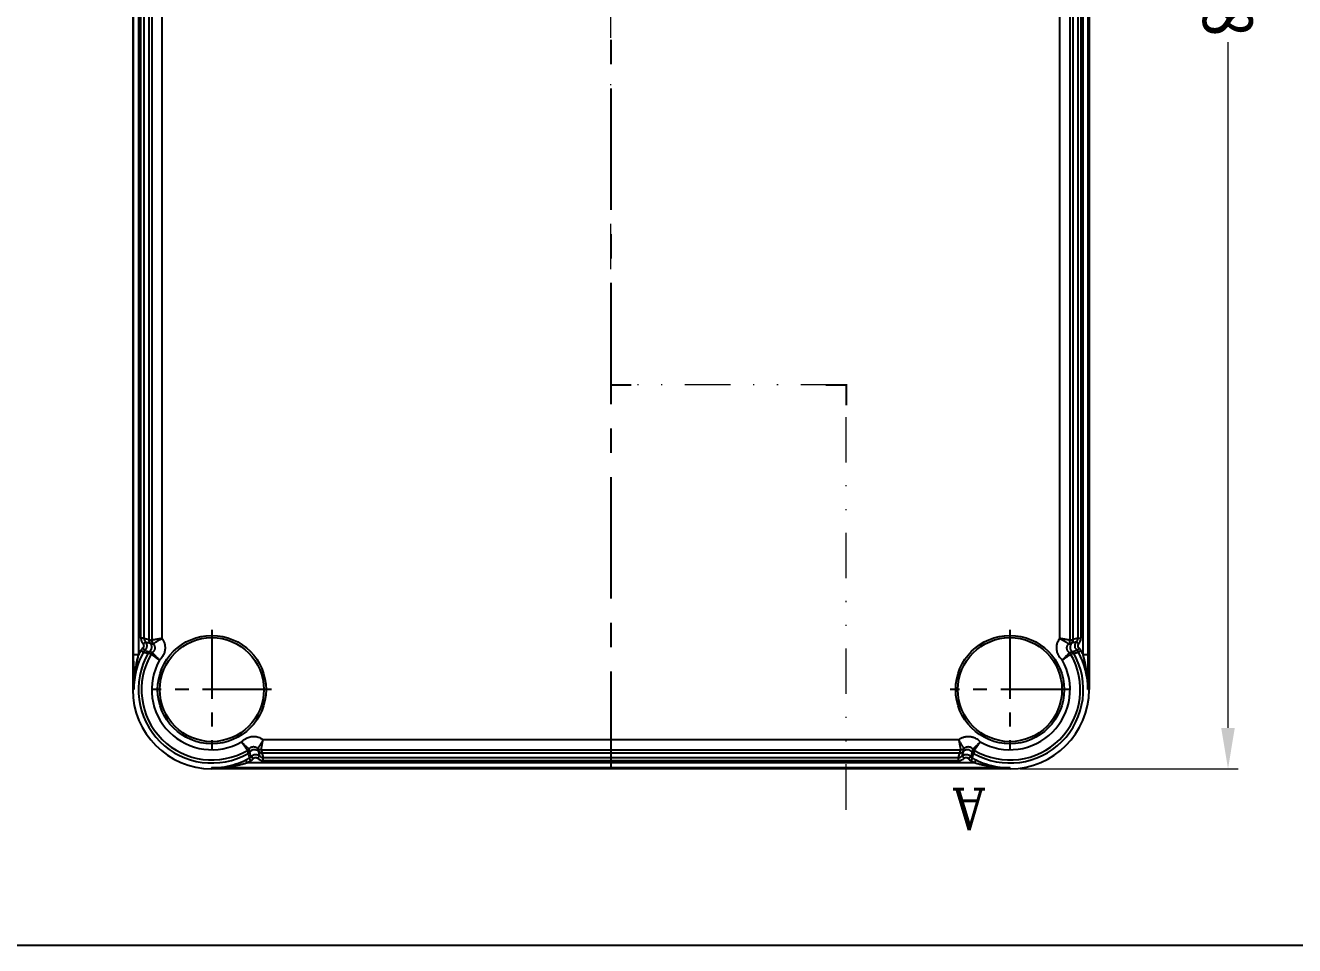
# Model space of a CAD drawing. Header units: millimetres. Extents: x 832 to 1628, y -1651 to -1095.
# Drawn here: x 1350.9 to 1474.9, y -1651.1 to -1561.1 of the extents above; entities that cross this region are included whole.
import ezdxf
from ezdxf.enums import TextEntityAlignment as Align

# ---------------------------------------------------------------- set-up
doc = ezdxf.new("R2010")
doc.units = ezdxf.units.MM
doc.linetypes.add('CENTER', pattern=[50.8, 31.75, -6.35, 6.35, -6.35])
doc.linetypes.add('DIVIDE', pattern=[31.75, 12.7, -6.35, 0, -6.35, 0, -6.35])
doc.layers.add('dim', color=3, linetype='Continuous', lineweight=9)
doc.layers.add('hatch', color=56, linetype='Continuous', lineweight=9)
doc.styles.add('FFS', font='simfang0.ttf', dxfattribs={"width": 0.9})
doc.styles.add('ROMANC', font='romanc.shx')
doc.dimstyles.new('YanXiu', dxfattribs={"dimtxt": 2.5, "dimasz": 2.2, "dimexe": 1, "dimexo": 0.6, "dimgap": 0.66, "dimtad": 0, "dimzin": 1, "dimdsep": 46, "dimtxsty": 'FFS', "dimcen": 0, "dimclrd": 256, "dimclre": 131, "dimclrt": 42, "dimazin": 0, "dimtfac": 1, "dimtofl": 0, "dimtmove": 0, "dimatfit": 3, "dimfxl": 1, "dimlwd": 5, "dimlwe": 5, "dimarcsym": 0})

# ---------------------------------------------------------------- blocks, each defined once
blk = doc.blocks.new('*D44')
at = {"layer": 'Defpoints', "color": 0}
for p in [(-217.36, 260.91), (-238.66, 99.43), (-217.36, 99.43)]:
    blk.add_point(p, dxfattribs=at)
at = {"layer": 'dim', "color": 131, "lineweight": 5}
for p, q in [((-218.36, 260.91), (-239.66, 260.91)), ((-218.36, 99.43), (-239.66, 99.43))]:
    blk.add_line(p, q, dxfattribs=at)
at = {"layer": 'dim', "lineweight": 5}
for p, q in [((-238.66, 256.91), (-238.66, 189.9)), ((-238.66, 103.43), (-238.66, 170.44))]:
    blk.add_line(p, q, dxfattribs=at)
at = {"layer": 'dim'}
for points in [[(-239.32, 256.91), (-237.99, 256.91), (-238.66, 260.91)], [(-239.32, 103.43), (-237.99, 103.43), (-238.66, 99.43)]]:
    blk.add_solid(points, dxfattribs=at)
at = {"layer": 'dim', "color": 42, "insert": (-238.66, 180.17), "char_height": 5, "attachment_point": 5, "rotation": 90, "style": 'FFS'}
blk.add_mtext('161.48', dxfattribs=at)
blk = doc.blocks.new('u35')
at = {"color": 7}
for p, q in [((-217.363, 260.91), (-217.363, 260.813)), ((-217.363, 260.91), (-139.327, 260.91)), ((-217.363, 260.813), (-139.346, 260.813)), ((-213.903, 260.314), (-214.033, 260.043)), ((-213.903, 260.314), (-142.787, 260.314)), ((-213.87, 259.104), (-213.818, 259.315)), ((-213.818, 259.315), (-213.795, 259.404)), ((-213.723, 258.973), (-213.645, 259.272)), ((-213.533, 260.123), (-213.678, 259.86)), ((-213.64, 259.27), (-213.582, 259.493)), ((-213.582, 259.493), (-213.521, 259.726)), ((-213.284, 259.909), (-213.522, 259.726)), ((-212.881, 259.879), (-212.674, 259.662)), ((-212.674, 259.662), (-212.793, 259.208)), ((-144.241, 259.344), (-212.45, 259.344)), ((-212.33, 259.8), (-212.448, 259.344)), ((-212.33, 260.1), (-212.33, 259.8)), ((-144.361, 260.1), (-212.33, 260.1)), ((-144.361, 259.8), (-212.33, 259.8)), ((-144.361, 260.1), (-144.361, 259.8)), ((-144.243, 259.344), (-144.361, 259.8)), ((-143.809, 259.879), (-144.016, 259.662)), ((-143.898, 259.208), (-144.016, 259.662)), ((-143.407, 259.909), (-143.169, 259.726)), ((-143.169, 259.726), (-143.051, 259.27)), ((-143.157, 260.123), (-143.013, 259.86)), ((-142.968, 258.973), (-143.046, 259.272)), ((-142.873, 259.315), (-142.895, 259.404)), ((-142.821, 259.104), (-142.873, 259.315)), ((-142.787, 260.314), (-142.657, 260.043)), ((-144.167, 259.047), (-212.524, 259.047)), ((-144.348, 258.047), (-212.344, 258.047)), ((-225.084, 107.171), (-225.084, 253.171)), ((-225.084, 253.171), (-224.974, 253.171)), ((-131.717, 253.172), (-131.607, 253.171)), ((-131.607, 107.171), (-131.607, 253.171)), ((-224.987, 249.729), (-224.987, 183.614)), ((-224.487, 249.729), (-224.987, 249.729)), ((-224.487, 249.729), (-224.487, 183.614)), ((-224.034, 249.504), (-224.297, 249.36)), ((-223.9, 249.348), (-224.083, 249.11)), ((-223.9, 249.348), (-223.444, 249.466)), ((-223.488, 249.644), (-223.578, 249.622)), ((-223.278, 249.696), (-223.488, 249.644)), ((-223.147, 249.549), (-223.446, 249.471)), ((-133.543, 249.549), (-133.245, 249.471)), ((-133.413, 249.696), (-133.202, 249.644)), ((-132.79, 249.348), (-133.246, 249.466)), ((-133.202, 249.644), (-133.113, 249.622)), ((-132.79, 249.348), (-132.608, 249.11)), ((-132.657, 249.504), (-132.394, 249.36)), ((-132.203, 249.729), (-132.203, 183.614)), ((-131.703, 249.729), (-132.203, 249.729)), ((-131.703, 249.729), (-131.703, 183.614)), ((-224.274, 185.187), (-224.274, 248.156)), ((-223.974, 248.156), (-224.274, 248.156)), ((-223.836, 248.501), (-224.053, 248.708)), ((-223.974, 248.156), (-223.518, 248.274)), ((-223.974, 185.187), (-223.974, 248.156)), ((-223.836, 248.501), (-223.382, 248.619)), ((-223.518, 248.276), (-223.518, 185.066)), ((-223.221, 248.35), (-223.221, 184.989)), ((-222.221, 248.17), (-222.221, 185.167)), ((-134.47, 185.168), (-134.47, 248.17)), ((-133.47, 184.989), (-133.47, 248.35)), ((-132.855, 248.501), (-133.309, 248.619)), ((-133.173, 185.066), (-133.173, 248.276)), ((-132.717, 248.156), (-133.173, 248.274)), ((-132.855, 248.501), (-132.638, 248.708)), ((-132.717, 248.156), (-132.717, 185.187)), ((-132.717, 248.156), (-132.417, 248.156)), ((-132.417, 248.156), (-132.417, 185.187))]:
    blk.add_line(p, q, dxfattribs=at)
at = {"color": 1, "linetype": 'CENTER', "ltscale": 0.373905}
blk.add_line((-178.345, 99.433), (-178.345, 260.91), dxfattribs=at)
at = {"color": 1, "linetype": 'CENTER', "ltscale": 0.212}
for p, q in [((-217.345, 247.341), (-217.345, 259.001)), ((-139.345, 247.341), (-139.345, 259.001)), ((-223.175, 253.171), (-211.515, 253.171)), ((-145.175, 253.171), (-133.515, 253.171))]:
    blk.add_line(p, q, dxfattribs=at)
at = {"color": 7}
for centre, radius in [((-217.345, 253.171), 5.3), ((-217.345, 253.171), 5.086), ((-139.345, 253.171), 5.3), ((-139.345, 253.171), 5.086)]:
    blk.add_circle(centre, radius, dxfattribs=at)
for centre, radius, start, end in [((-217.345, 253.171), 7.738, 90.13232, 180), ((-139.345, 253.171), 7.738, 0, 89.86768), ((-217.345, 253.171), 7.173, 60.33507, 209.66493), ((-217.345, 253.171), 6.876, 59.63406, 210.36594), ((-217.345, 253.171), 7.628, 61.26192, 64.26849), ((-217.345, 253.171), 7.928, 61.2621, 64.26849), ((-214.043, 258.97), 0.5, 37.18808, 60.33489), ((-177.342, 250.866), 37.432, 166.58706, 166.82121), ((-214.037, 258.965), 0.501, 51.95172, 60.26319), ((-173.575, 249.966), 41.305, 166.1412, 166.58559), ((-214.035, 258.967), 0.499, 45.58395, 51.95535), ((-214.037, 258.965), 0.501, 37.55371, 45.5895), ((-213.918, 259.422), 0.5, 37.50222, 61.25605), ((-213.919, 259.421), 0.801, 37.54096, 61.24578), ((-212.329, 259.299), 0.801, 90.01867, 133.60649), ((-212.45, 258.844), 0.5, 90.00075, 133.73098), ((-212.329, 259.3), 0.5, 90.0137, 133.62712), ((-165.285, 247.481), 48.634, 165.88193, 166.24249), ((-144.361, 259.299), 0.801, 46.39334, 89.98149), ((-144.361, 259.3), 0.5, 46.36487, 89.98618), ((-191.404, 247.482), 48.632, 13.7575, 14.11808), ((-144.241, 258.844), 0.5, 46.26983, 89.99844), ((-142.772, 259.421), 0.801, 118.75424, 142.45903), ((-142.773, 259.422), 0.5, 118.74395, 142.49616), ((-139.345, 253.171), 7.928, 115.73151, 118.7379), ((-142.654, 258.965), 0.501, 134.19619, 142.44615), ((-142.648, 258.97), 0.5, 119.66531, 142.81172), ((-139.345, 253.171), 7.628, 115.73151, 118.73808), ((-181.755, 250.296), 39.905, 13.18711, 13.86672), ((-142.655, 258.967), 0.499, 128.04449, 134.201), ((-142.654, 258.965), 0.501, 119.73681, 128.04823), ((-139.345, 253.171), 7.173, 330.33507, 119.66493), ((-139.345, 253.171), 6.876, 329.63406, 120.36594), ((-217.345, 253.171), 5.876, 60.48471, 209.53854), ((-214.122, 258.672), 0.5, 37.00541, 59.64768), ((-152.787, 243.932), 61.921, 165.72018, 166.00482), ((-212.524, 258.547), 0.5, 89.98431, 133.94258), ((-144.167, 258.547), 0.5, 46.05425, 90.01761), ((-204.814, 243.701), 62.861, 13.99836, 14.27875), ((-142.568, 258.672), 0.5, 120.35275, 142.99073), ((-139.345, 253.171), 5.876, 330.47861, 119.55803), ((-217.345, 253.171), 7.628, 180, 208.7379), ((-139.345, 253.171), 7.628, 331.2621, 0.00036), ((-217.345, 253.171), 7.928, 205.73117, 208.7379), ((-223.596, 249.744), 0.8, 208.73829, 232.47497), ((-214.349, 210.25), 40.431, 103.18896, 103.85973), ((-223.596, 249.744), 0.5, 208.74096, 232.48508), ((-223.143, 249.869), 0.5, 209.66531, 232.81172), ((-223.139, 249.863), 0.501, 209.73681, 218.04823), ((-223.141, 249.862), 0.499, 218.04449, 224.201), ((-223.139, 249.863), 0.501, 224.19618, 232.44615), ((-222.846, 249.948), 0.5, 210.35276, 232.99339), ((-133.844, 249.948), 0.5, 307.0073, 329.64769), ((-133.551, 249.863), 0.501, 307.55371, 315.58951), ((-133.547, 249.869), 0.5, 307.18808, 330.33489), ((-133.55, 249.862), 0.499, 315.58396, 321.95535), ((-133.551, 249.863), 0.501, 321.95173, 330.26319), ((-142.342, 210.25), 40.431, 76.1403, 76.81108), ((-133.095, 249.744), 0.5, 307.51929, 331.25866), ((-133.095, 249.744), 0.8, 307.5253, 331.26144), ((-139.345, 253.171), 7.928, 331.2621, 334.26883), ((-223.474, 248.156), 0.8, 136.37592, 179.99851), ((-223.474, 248.156), 0.5, 136.36889, 179.99468), ((-223.018, 248.276), 0.5, 136.26983, 179.99844), ((-211.655, 201.111), 48.634, 103.75751, 104.11807), ((-207.922, 187.886), 62.672, 103.99773, 104.27896), ((-222.721, 248.35), 0.5, 136.0545, 180.01761), ((-148.585, 188.614), 61.921, 75.72018, 76.00482), ((-133.97, 248.35), 0.5, 359.98431, 43.94258), ((-145.036, 201.111), 48.634, 75.88193, 76.24249), ((-133.673, 248.276), 0.5, 0.00075, 43.73098), ((-133.217, 248.156), 0.5, 0.00579, 43.63064), ((-133.217, 248.156), 0.8, 0.00171, 43.62377)]:
    blk.add_arc(centre, radius, start, end, dxfattribs=at)
for points, start_tangent, end_tangent in [([(-214.033, 260.043), (-214.986, 260.428), (-216.09, 260.703), (-217.363, 260.814)], (-0.9008492, 0.4341321), (-0.9999896, 0.0045605)), ([(-213.903, 260.314), (-214.206, 260.4), (-214.539, 260.485), (-214.906, 260.566), (-215.309, 260.641), (-215.75, 260.707), (-216.234, 260.761), (-216.765, 260.798), (-217.345, 260.813)], (-0.9575059, 0.2884137), (-0.9999941, 0.0034344)), ([(-139.345, 260.813), (-139.926, 260.798), (-140.456, 260.761), (-140.941, 260.707), (-141.382, 260.641), (-141.784, 260.566), (-142.15, 260.485), (-142.484, 260.4), (-142.787, 260.314)], (-0.9999941, -0.0034356), (-0.9575063, -0.2884124)), ([(-139.346, 260.813), (-140.601, 260.703), (-141.705, 260.428), (-142.657, 260.043)], (-0.9999835, -0.0057436), (-0.9008491, -0.4341323)), ([(-139.346, 260.813), (-139.328, 260.818), (-139.328, 260.833), (-139.328, 260.847), (-139.328, 260.864), (-139.327, 260.884), (-139.327, 260.896), (-139.327, 260.91)], (0, 1), (0.0011547, 0.9999993)), ([(-213.645, 259.272), (-213.467, 259.118), (-213.236, 259.045), (-212.997, 259.079), (-212.796, 259.205)], (0.6044393, -0.7966512), (0.722614, 0.6912518)), ([(-213.64, 259.27), (-213.461, 259.117)], (0.6094102, -0.7928551), (0.8728044, -0.4880702)), ([(-212.674, 259.662), (-212.767, 259.59), (-212.86, 259.542), (-212.953, 259.513), (-213.042, 259.5), (-213.126, 259.503), (-213.198, 259.516), (-213.261, 259.535), (-213.314, 259.558), (-213.361, 259.584), (-213.404, 259.612), (-213.444, 259.644), (-213.483, 259.681), (-213.521, 259.726)], (-0.7240965, -0.6896987), (-0.6092889, 0.7929483)), ([(-212.881, 259.879), (-212.927, 259.843), (-212.974, 259.819), (-213.018, 259.805), (-213.058, 259.8), (-213.093, 259.801), (-213.126, 259.807), (-213.156, 259.816), (-213.182, 259.828), (-213.206, 259.84), (-213.227, 259.854), (-213.247, 259.87), (-213.266, 259.888), (-213.284, 259.909)], (-0.7238563, -0.6899507), (-0.6091384, 0.793064)), ([(-143.169, 259.726), (-143.26, 259.633), (-143.354, 259.569), (-143.448, 259.529), (-143.541, 259.506), (-143.629, 259.5), (-143.709, 259.507), (-143.778, 259.523), (-143.837, 259.544), (-143.888, 259.569), (-143.933, 259.596), (-143.975, 259.626), (-144.016, 259.662)], (-0.608875, -0.7932662), (-0.723971, 0.6898304)), ([(-143.895, 259.205), (-143.693, 259.079), (-143.454, 259.045), (-143.224, 259.118), (-143.046, 259.272)], (0.722614, -0.6912518), (0.6044393, 0.7966512)), ([(-143.407, 259.909), (-143.45, 259.865), (-143.497, 259.833), (-143.544, 259.813), (-143.587, 259.802), (-143.625, 259.8), (-143.66, 259.803), (-143.692, 259.81), (-143.72, 259.821), (-143.746, 259.833), (-143.768, 259.846), (-143.789, 259.862), (-143.809, 259.879)], (-0.609074, -0.7931134), (-0.7239065, 0.6898981)), ([(-143.229, 259.117), (-143.051, 259.27)], (0.8728043, 0.4880703), (0.60941, 0.7928553)), ([(-213.87, 259.104), (-213.888, 259.079), (-213.91, 259.049), (-213.941, 259.006), (-213.981, 258.952), (-214.028, 258.888), (-214.077, 258.82), (-214.128, 258.748), (-214.182, 258.672), (-214.24, 258.591), (-214.302, 258.501), (-214.372, 258.4), (-214.451, 258.285)], (-0.5924862, -0.8055806), (-0.5642082, -0.8256325)), ([(-214.451, 258.285), (-214.354, 258.385), (-214.267, 258.472), (-214.189, 258.549), (-214.117, 258.618), (-214.05, 258.682), (-213.985, 258.742), (-213.923, 258.799), (-213.865, 258.851), (-213.814, 258.896), (-213.774, 258.93), (-213.746, 258.954), (-213.723, 258.973)], (0.6937779, 0.720189), (0.7662116, 0.6425884)), ([(-212.344, 258.047), (-212.479, 257.958), (-212.609, 257.89), (-212.734, 257.838), (-212.859, 257.799), (-212.986, 257.769), (-213.116, 257.75), (-213.248, 257.743), (-213.379, 257.747), (-213.51, 257.762), (-213.643, 257.79), (-213.786, 257.833), (-213.941, 257.897), (-214.106, 257.989), (-214.279, 258.116), (-214.451, 258.284)], (-0.8080548, -0.5891073), (-0.6574242, 0.7535207)), ([(-212.871, 258.907), (-212.921, 258.864), (-212.971, 258.829), (-213.02, 258.802), (-213.065, 258.782), (-213.11, 258.767), (-213.155, 258.755), (-213.199, 258.747), (-213.244, 258.743), (-213.288, 258.743), (-213.332, 258.747), (-213.377, 258.754), (-213.426, 258.767), (-213.48, 258.786), (-213.538, 258.814), (-213.601, 258.854), (-213.663, 258.906), (-213.723, 258.973)], (-0.7196587, -0.694328), (-0.6014406, 0.7989175)), ([(-213.461, 259.117), (-213.236, 259.046), (-213.003, 259.077)], (0.8728044, -0.4880702), (0.9424165, 0.3344415)), ([(-212.871, 258.907), (-212.855, 258.887), (-212.836, 258.862), (-212.811, 258.828), (-212.779, 258.784), (-212.743, 258.731), (-212.702, 258.67), (-212.657, 258.602), (-212.609, 258.525), (-212.558, 258.441), (-212.507, 258.352), (-212.455, 258.26), (-212.402, 258.161), (-212.344, 258.047)], (0.6125821, -0.790407), (0.4515585, -0.8922415)), ([(-212.344, 258.049), (-212.364, 258.173), (-212.383, 258.283), (-212.401, 258.387), (-212.418, 258.489), (-212.436, 258.585), (-212.452, 258.674), (-212.467, 258.755), (-212.481, 258.828), (-212.493, 258.892), (-212.504, 258.946), (-212.512, 258.989), (-212.518, 259.02), (-212.524, 259.047)], (-0.1621405, 0.9867677), (-0.1980172, 0.9801985)), ([(-142.244, 258.282), (-142.454, 258.081), (-142.679, 257.933), (-142.897, 257.836), (-143.101, 257.777), (-143.293, 257.748), (-143.481, 257.744), (-143.675, 257.764), (-143.886, 257.814), (-144.112, 257.905), (-144.348, 258.047)], (-0.6574621, -0.7534876), (-0.8080805, 0.589072)), ([(-144.167, 259.047), (-144.173, 259.016), (-144.18, 258.979), (-144.191, 258.927), (-144.204, 258.859), (-144.219, 258.781), (-144.235, 258.697), (-144.251, 258.609), (-144.267, 258.516), (-144.285, 258.417), (-144.304, 258.308), (-144.324, 258.186), (-144.347, 258.047)], (-0.1974974, -0.9803034), (-0.1629484, -0.9866346)), ([(-144.347, 258.047), (-144.282, 258.173), (-144.223, 258.282), (-144.169, 258.378), (-144.118, 258.465), (-144.069, 258.546), (-144.021, 258.621), (-143.975, 258.692), (-143.93, 258.757), (-143.891, 258.812), (-143.86, 258.855), (-143.838, 258.884), (-143.82, 258.907)], (0.4517082, 0.8921657), (0.6124691, 0.7904946)), ([(-142.968, 258.973), (-143.042, 258.893), (-143.126, 258.83), (-143.209, 258.787), (-143.287, 258.761), (-143.357, 258.747), (-143.422, 258.743), (-143.488, 258.747), (-143.562, 258.761), (-143.644, 258.79), (-143.732, 258.837), (-143.82, 258.907)], (-0.6014699, -0.7988954), (-0.7196459, 0.6943412)), ([(-143.693, 259.079), (-143.455, 259.046), (-143.229, 259.117)], (0.9393134, -0.3430603), (0.8728043, 0.4880703)), ([(-142.968, 258.973), (-142.95, 258.958), (-142.908, 258.923), (-142.851, 258.874), (-142.786, 258.816), (-142.717, 258.753), (-142.646, 258.687), (-142.571, 258.616), (-142.493, 258.54), (-142.412, 258.461), (-142.33, 258.378), (-142.239, 258.285)], (0.7664548, -0.6422983), (0.6985338, -0.7155771)), ([(-142.239, 258.285), (-142.313, 258.392), (-142.379, 258.488), (-142.444, 258.58), (-142.507, 258.669), (-142.567, 258.754), (-142.623, 258.833), (-142.678, 258.908), (-142.729, 258.979), (-142.774, 259.04), (-142.807, 259.085), (-142.821, 259.104)], (-0.5698415, 0.8217546), (-0.5954028, 0.8034274)), ([(-224.974, 253.171), (-224.977, 252.638), (-224.98, 252.12), (-224.982, 251.63), (-224.984, 251.181), (-224.986, 250.773), (-224.987, 250.398), (-224.987, 250.05), (-224.987, 249.729)], (-0.0058458, -0.9999829), (0.000008, -1)), ([(-224.974, 253.171), (-224.961, 252.602), (-224.923, 252.055), (-224.865, 251.547), (-224.796, 251.095), (-224.72, 250.695), (-224.642, 250.337), (-224.564, 250.016), (-224.487, 249.729)], (-0.0020479, -0.9999979), (0.2669987, -0.9636969)), ([(-131.717, 253.171), (-131.733, 252.535), (-131.778, 251.951), (-131.844, 251.418), (-131.924, 250.932), (-132.014, 250.49), (-132.108, 250.09), (-132.203, 249.729)], (0.0020516, -0.9999979), (-0.2669957, -0.9636977)), ([(-131.717, 253.172), (-131.714, 252.575), (-131.711, 252.021), (-131.708, 251.503), (-131.706, 251.017), (-131.705, 250.56), (-131.704, 250.131), (-131.703, 249.729)], (0.0058499, -0.9999829), (0.0000606, -1)), ([(-223.836, 248.501), (-223.79, 248.555), (-223.751, 248.614), (-223.719, 248.677), (-223.696, 248.744), (-223.68, 248.814), (-223.674, 248.893), (-223.68, 248.978), (-223.703, 249.07), (-223.744, 249.164), (-223.808, 249.258), (-223.9, 249.348)], (0.6898632, 0.7239397), (-0.7930765, 0.6091221)), ([(-223.379, 248.622), (-223.252, 248.825), (-223.219, 249.065), (-223.293, 249.295), (-223.446, 249.471)], (0.6912518, 0.722614), (-0.7966512, 0.6044393)), ([(-223.29, 249.286), (-223.444, 249.466)], (-0.4855072, 0.8742327), (-0.7928553, 0.60941)), ([(-222.459, 250.277), (-222.566, 250.204), (-222.662, 250.137), (-222.754, 250.073), (-222.843, 250.01), (-222.927, 249.95), (-223.007, 249.893), (-223.082, 249.839), (-223.153, 249.787), (-223.214, 249.743), (-223.258, 249.71), (-223.278, 249.696)], (-0.8244895, -0.5658773), (-0.8034147, -0.5954199)), ([(-223.147, 249.549), (-223.132, 249.567), (-223.097, 249.609), (-223.047, 249.665), (-222.989, 249.731), (-222.927, 249.8), (-222.861, 249.871), (-222.79, 249.946), (-222.714, 250.024), (-222.635, 250.104), (-222.552, 250.187), (-222.459, 250.277)], (0.6465488, 0.7628726), (0.7187352, 0.6952839)), ([(-223.147, 249.549), (-223.088, 249.497), (-223.039, 249.442), (-223, 249.386), (-222.971, 249.331), (-222.95, 249.279), (-222.935, 249.231), (-222.925, 249.186), (-222.919, 249.142), (-222.917, 249.1), (-222.918, 249.055), (-222.924, 249.007), (-222.936, 248.953), (-222.955, 248.893), (-222.985, 248.829), (-223.026, 248.763), (-223.081, 248.697)], (0.7989037, -0.6014589), (-0.6943394, -0.7196477)), ([(-222.457, 250.275), (-222.314, 250.134), (-222.199, 249.987), (-222.11, 249.843), (-222.043, 249.704), (-221.993, 249.571), (-221.958, 249.445), (-221.934, 249.323), (-221.921, 249.203), (-221.917, 249.081), (-221.923, 248.953), (-221.942, 248.816), (-221.977, 248.668), (-222.032, 248.509), (-222.112, 248.342), (-222.221, 248.17)], (0.7535078, -0.657439), (-0.5891057, -0.808056)), ([(-134.47, 248.17), (-134.561, 248.309), (-134.632, 248.446), (-134.685, 248.578), (-134.724, 248.704), (-134.75, 248.825), (-134.766, 248.943), (-134.774, 249.062), (-134.771, 249.186), (-134.757, 249.317), (-134.729, 249.46), (-134.684, 249.613), (-134.616, 249.775), (-134.521, 249.943), (-134.393, 250.114), (-134.233, 250.276)], (-0.5891057, 0.808056), (0.7535164, 0.6574291)), ([(-133.413, 249.696), (-133.438, 249.714), (-133.468, 249.736), (-133.51, 249.767), (-133.565, 249.807), (-133.629, 249.854), (-133.697, 249.903), (-133.769, 249.954), (-133.845, 250.008), (-133.926, 250.066), (-134.016, 250.128), (-134.116, 250.198), (-134.232, 250.277)], (-0.8056285, 0.5924211), (-0.8250989, 0.5649883)), ([(-134.232, 250.277), (-134.131, 250.18), (-134.044, 250.093), (-133.968, 250.015), (-133.898, 249.943), (-133.834, 249.876), (-133.774, 249.811), (-133.718, 249.749), (-133.665, 249.691), (-133.621, 249.64), (-133.587, 249.6), (-133.563, 249.572), (-133.543, 249.549)], (0.7195571, -0.6944333), (0.6425782, -0.7662201)), ([(-133.61, 248.697), (-133.656, 248.751), (-133.692, 248.805), (-133.721, 248.859), (-133.742, 248.91), (-133.756, 248.958), (-133.766, 249.003), (-133.772, 249.046), (-133.774, 249.089), (-133.773, 249.133), (-133.767, 249.181), (-133.755, 249.236), (-133.735, 249.295), (-133.705, 249.359), (-133.664, 249.425), (-133.609, 249.491), (-133.543, 249.549)], (-0.6943276, 0.7196591), (0.7989077, 0.6014536)), ([(-133.245, 249.471), (-133.398, 249.295), (-133.472, 249.065), (-133.439, 248.825), (-133.311, 248.622)], (-0.7966512, -0.6044393), (0.6912518, -0.722614)), ([(-133.246, 249.466), (-133.4, 249.286)], (-0.7928551, -0.6094102), (-0.485507, -0.8742328)), ([(-132.79, 249.348), (-132.844, 249.301), (-132.891, 249.248), (-132.931, 249.191), (-132.963, 249.131), (-132.989, 249.066), (-133.007, 248.995), (-133.017, 248.911), (-133.011, 248.816), (-132.987, 248.719), (-132.951, 248.635), (-132.907, 248.563), (-132.855, 248.501)], (-0.7930339, -0.6091775), (0.6898513, -0.7239511)), ([(-224.053, 248.708), (-224.03, 248.734), (-224.011, 248.764), (-223.995, 248.795), (-223.984, 248.827), (-223.976, 248.86), (-223.974, 248.894), (-223.976, 248.931), (-223.987, 248.974), (-224.007, 249.02), (-224.039, 249.067), (-224.083, 249.11)], (0.6898973, 0.7239073), (-0.7929104, 0.6093382)), ([(-223.252, 248.824), (-223.22, 249.059), (-223.29, 249.286)], (0.3427137, 0.9394399), (-0.4855072, 0.8742327)), ([(-223.221, 248.35), (-223.19, 248.344), (-223.153, 248.336), (-223.101, 248.326), (-223.033, 248.313), (-222.955, 248.298), (-222.871, 248.282), (-222.783, 248.266), (-222.69, 248.249), (-222.591, 248.232), (-222.482, 248.213), (-222.36, 248.193), (-222.221, 248.17)], (0.9803, -0.1975145), (0.9865511, -0.1634532)), ([(-222.221, 248.17), (-222.347, 248.235), (-222.456, 248.294), (-222.552, 248.348), (-222.639, 248.399), (-222.719, 248.448), (-222.795, 248.495), (-222.866, 248.542), (-222.931, 248.587), (-222.986, 248.626), (-223.029, 248.657), (-223.058, 248.679), (-223.081, 248.697)], (-0.8919056, 0.4522216), (-0.7903818, 0.6126146)), ([(-133.61, 248.697), (-133.63, 248.681), (-133.655, 248.663), (-133.689, 248.637), (-133.733, 248.606), (-133.786, 248.569), (-133.846, 248.528), (-133.915, 248.483), (-133.992, 248.435), (-134.076, 248.384), (-134.165, 248.333), (-134.257, 248.281), (-134.356, 248.229), (-134.47, 248.17)], (-0.7904113, -0.6125765), (-0.892191, -0.4516583)), ([(-134.47, 248.17), (-134.343, 248.19), (-134.234, 248.209), (-134.129, 248.227), (-134.028, 248.245), (-133.932, 248.262), (-133.842, 248.278), (-133.761, 248.293), (-133.689, 248.307), (-133.625, 248.319), (-133.571, 248.33), (-133.528, 248.338), (-133.497, 248.344), (-133.47, 248.35)], (0.9867406, 0.1623052), (0.9801986, 0.1980167)), ([(-133.4, 249.286), (-133.471, 249.059), (-133.438, 248.824)], (-0.485507, -0.8742328), (0.34273, -0.9394339)), ([(-132.608, 249.11), (-132.633, 249.088), (-132.656, 249.062), (-132.675, 249.034), (-132.692, 249.004), (-132.704, 248.972), (-132.713, 248.939), (-132.717, 248.902), (-132.714, 248.861), (-132.703, 248.816), (-132.685, 248.774), (-132.663, 248.738), (-132.638, 248.708)], (-0.7931229, -0.6090617), (0.6899102, -0.7238949))]:
    blk.add_spline(points, degree=3, dxfattribs=dict(at, start_tangent=start_tangent, end_tangent=end_tangent))
at = {"layer": 'Defpoints', "color": 2}
blk.add_lwpolyline([(-397.821, 278.189), (0, 278.189), (0, 0), (-397.821, 0)], close=True, dxfattribs=at)
at = {"layer": 'hatch', "color": 2, "linetype": 'DIVIDE', "ltscale": 0.35}
for p, q in [((-201.345, 264.91), (-201.345, 223.387)), ((-201.345, 223.387), (-178.345, 223.387)), ((-178.345, 223.387), (-178.345, 95.171))]:
    blk.add_line(p, q, dxfattribs=at)
at = {"layer": 'hatch', "color": 2}
blk.add_lwpolyline([(-201.345, 264.91, 0, 0, 0), (-205.345, 264.91, 1.2, 0, 0), (-209.345, 264.91, 0, 0, 0)], format="xyseb", dxfattribs=at)
at = {"layer": 'hatch', "color": 2, "const_width": 0.2}
for points in [[(-201.345, 225.387), (-201.345, 223.387), (-199.345, 223.387)], [(-180.345, 223.387), (-178.345, 223.387), (-178.345, 221.387)]]:
    blk.add_lwpolyline(points, dxfattribs=at)
at = {"layer": 'hatch', "color": 6, "style": 'ROMANC'}
blk.add_text('A', height=4, dxfattribs=at).set_placement((-213.345, 264.91), align=Align.MIDDLE)
at = {"layer": 'dim'}
dim = blk.add_linear_dim(base=(-238.657, 99.433), p1=(-217.363, 260.91), p2=(-217.363, 99.433), angle=90, dimstyle='YanXiu', override={"dimtxt": 5, "dimasz": 4, "dimexe": 0.9995, "dimexo": 0.9995, "dimgap": 0.9995}, dxfattribs=at)
dim.commit()
dim.dimension.update_dxf_attribs({"geometry": '*D44', "text_midpoint": (-238.657, 180.171)})

msp = doc.modelspace()

# ---------------------------------------------------------------- block references
at = {"rotation": 180}
msp.add_blockref('u35', (1229.73, -1372.9), dxfattribs=at)

doc.saveas('drawing.dxf')
